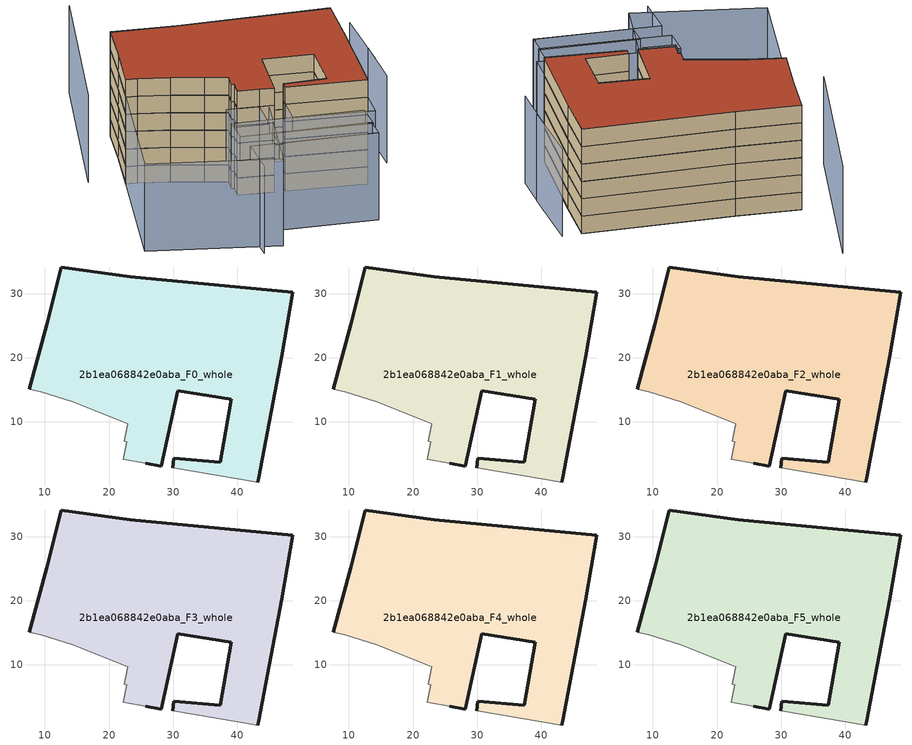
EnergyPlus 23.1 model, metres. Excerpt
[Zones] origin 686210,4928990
2b1ea068842e0aba_F0_whole
 floor ground (EU_floor_Construction): 43.31,1.32 46.91,20.24 48.66,30.2 23.28,32.63 12.51,34.15 10.26,25.17 7.53,15.08 9.32,14.7 14.31,13.16 19.37,11.12 22.94,9.68 22.35,6.99 22.78,6.89 22.18,4.13 25.75,3.55 28.16,3.09 30.69,14.86 39.06,13.53 37.33,3.69 30.12,4.32 29.91,2.85 43.17,0.63 z0
 wall outside (EU_wall_Construction): 7.53,15.08 10.26,25.17 12.51,34.15 23.28,32.63 48.66,30.2 46.91,20.24 43.31,1.32 43.17,0.63 / 29.91,2.85 30.12,4.32 37.33,3.69 39.06,13.53 30.69,14.86 28.16,3.09 25.75,3.55 z0:3
 wall adiabatic (EU_wall_Construction): 43.17,0.63 29.91,2.85 / 25.75,3.55 22.18,4.13 22.78,6.89 22.35,6.99 22.94,9.68 19.37,11.12 14.31,13.16 9.32,14.7 7.53,15.08 z0:3
2b1ea068842e0aba_F1_whole
 floor to 2b1ea068842e0aba_F0_whole (EU_floor_Construction): 43.31,1.32 46.91,20.24 48.66,30.2 23.28,32.63 12.51,34.15 10.26,25.17 7.53,15.08 9.32,14.7 14.31,13.16 19.37,11.12 22.94,9.68 22.35,6.99 22.78,6.89 22.18,4.13 25.75,3.55 28.16,3.09 30.69,14.86 39.06,13.53 37.33,3.69 30.12,4.32 29.91,2.85 43.17,0.63 z3
 wall outside (EU_wall_Construction): 7.53,15.08 10.26,25.17 12.51,34.15 23.28,32.63 48.66,30.2 46.91,20.24 43.31,1.32 43.17,0.63 / 29.91,2.85 30.12,4.32 37.33,3.69 39.06,13.53 30.69,14.86 28.16,3.09 25.75,3.55 z3:6
 wall adiabatic (EU_wall_Construction): 43.17,0.63 29.91,2.85 / 25.75,3.55 22.18,4.13 22.78,6.89 22.35,6.99 22.94,9.68 19.37,11.12 14.31,13.16 9.32,14.7 7.53,15.08 z3:6
2b1ea068842e0aba_F2_whole
 floor to 2b1ea068842e0aba_F1_whole (EU_floor_Construction): 43.31,1.32 46.91,20.24 48.66,30.2 23.28,32.63 12.51,34.15 10.26,25.17 7.53,15.08 9.32,14.7 14.31,13.16 19.37,11.12 22.94,9.68 22.35,6.99 22.78,6.89 22.18,4.13 25.75,3.55 28.16,3.09 30.69,14.86 39.06,13.53 37.33,3.69 30.12,4.32 29.91,2.85 43.17,0.63 z6
 wall outside (EU_wall_Construction): 7.53,15.08 10.26,25.17 12.51,34.15 23.28,32.63 48.66,30.2 46.91,20.24 43.31,1.32 43.17,0.63 / 29.91,2.85 30.12,4.32 37.33,3.69 39.06,13.53 30.69,14.86 28.16,3.09 25.75,3.55 z6:9
 wall adiabatic (EU_wall_Construction): 43.17,0.63 29.91,2.85 / 25.75,3.55 22.18,4.13 22.78,6.89 22.35,6.99 22.94,9.68 19.37,11.12 14.31,13.16 9.32,14.7 7.53,15.08 z6:9
2b1ea068842e0aba_F3_whole
 floor to 2b1ea068842e0aba_F2_whole (EU_floor_Construction): 43.31,1.32 46.91,20.24 48.66,30.2 23.28,32.63 12.51,34.15 10.26,25.17 7.53,15.08 9.32,14.7 14.31,13.16 19.37,11.12 22.94,9.68 22.35,6.99 22.78,6.89 22.18,4.13 25.75,3.55 28.16,3.09 30.69,14.86 39.06,13.53 37.33,3.69 30.12,4.32 29.91,2.85 43.17,0.63 z9
 wall outside (EU_wall_Construction): 7.53,15.08 10.26,25.17 12.51,34.15 23.28,32.63 48.66,30.2 46.91,20.24 43.31,1.32 43.17,0.63 / 29.91,2.85 30.12,4.32 37.33,3.69 39.06,13.53 30.69,14.86 28.16,3.09 25.75,3.55 z9:12
 wall adiabatic (EU_wall_Construction): 43.17,0.63 29.91,2.85 / 25.75,3.55 22.18,4.13 22.78,6.89 22.35,6.99 22.94,9.68 19.37,11.12 14.31,13.16 9.32,14.7 7.53,15.08 z9:12
2b1ea068842e0aba_F4_whole
 floor to 2b1ea068842e0aba_F3_whole (EU_floor_Construction): 43.31,1.32 46.91,20.24 48.66,30.2 23.28,32.63 12.51,34.15 10.26,25.17 7.53,15.08 9.32,14.7 14.31,13.16 19.37,11.12 22.94,9.68 22.35,6.99 22.78,6.89 22.18,4.13 25.75,3.55 28.16,3.09 30.69,14.86 39.06,13.53 37.33,3.69 30.12,4.32 29.91,2.85 43.17,0.63 z12
 wall outside (EU_wall_Construction): 7.53,15.08 10.26,25.17 12.51,34.15 23.28,32.63 48.66,30.2 46.91,20.24 43.31,1.32 43.17,0.63 / 29.91,2.85 30.12,4.32 37.33,3.69 39.06,13.53 30.69,14.86 28.16,3.09 25.75,3.55 z12:15
 wall adiabatic (EU_wall_Construction): 43.17,0.63 29.91,2.85 / 25.75,3.55 22.18,4.13 22.78,6.89 22.35,6.99 22.94,9.68 19.37,11.12 14.31,13.16 9.32,14.7 7.53,15.08 z12:15
2b1ea068842e0aba_F5_whole
 floor to 2b1ea068842e0aba_F4_whole (EU_floor_Construction): 43.31,1.32 46.91,20.24 48.66,30.2 23.28,32.63 12.51,34.15 10.26,25.17 7.53,15.08 9.32,14.7 14.31,13.16 19.37,11.12 22.94,9.68 22.35,6.99 22.78,6.89 22.18,4.13 25.75,3.55 28.16,3.09 30.69,14.86 39.06,13.53 37.33,3.69 30.12,4.32 29.91,2.85 43.17,0.63 z15
 wall outside (EU_wall_Construction): 7.53,15.08 10.26,25.17 12.51,34.15 23.28,32.63 48.66,30.2 46.91,20.24 43.31,1.32 43.17,0.63 / 29.91,2.85 30.12,4.32 37.33,3.69 39.06,13.53 30.69,14.86 28.16,3.09 25.75,3.55 z15:18
 wall adiabatic (EU_wall_Construction): 43.17,0.63 29.91,2.85 / 25.75,3.55 22.18,4.13 22.78,6.89 22.35,6.99 22.94,9.68 19.37,11.12 14.31,13.16 9.32,14.7 7.53,15.08 z15:18
 roof outside (EU_roof_Construction): 48.66,30.2 46.91,20.24 43.31,1.32 43.17,0.63 29.91,2.85 30.12,4.32 37.33,3.69 39.06,13.53 30.69,14.86 28.16,3.09 25.75,3.55 22.18,4.13 22.78,6.89 22.35,6.99 22.94,9.68 19.37,11.12 14.31,13.16 9.32,14.7 7.53,15.08 10.26,25.17 12.51,34.15 23.28,32.63 z18
shading: 17.38,-19.29 18.32,-11.01 / 18.32,-11.01 39.09,-13.36 / 49.25,7.69 50.73,19.22 / 50.31,15.09 51.87,29.92 / 13.11,53.02 2.24,18.05 / 39.43,-13.4 23.04,-11.61 / 23.04,-11.61 23.52,-7.18 / 23.52,-7.18 39.91,-8.97 / 39.91,-8.97 39.43,-13.4 / 18.96,-1.31 40.7,-3.99 / 40.7,-3.99 40.03,-9.47 / 40.03,-9.47 18.28,-6.8 / 18.28,-6.8 18.96,-1.31 / 29.91,2.85 43.17,0.63 / 43.17,0.63 42.26,-4.83 / 42.26,-4.83 28.99,-2.61 / 28.99,-2.61 29.91,2.85 / 25.75,3.56 24.53,-3.8 / 24.53,-3.8 19.19,-2.91 / 19.19,-2.91 20.41,4.44 / 20.41,4.44 25.75,3.56 / -0.01,-11.55 7.56,15.19 / 7.56,15.19 28.91,9.15 / 28.91,9.15 21.35,-17.59 / 21.35,-17.59 -0.01,-11.55 z0:15
[Building]
EU S2 Campaign: North Axis=0; Terrain=City; Solar Distribution=FullExterior
[Site:Location]
Bologna: Latitude=44.5; Longitude=11.25; Time Zone=1; Elevation=37
[SizingPeriod:WeatherFileDays]
AnnualSizingPeriod: Begin Month=1; Begin Day of Month=1; End Month=12; End Day of Month=31; Day of Week for Start Day=Monday; Use Weather File Daylight Saving Period=No; Use Weather File Rain and Snow Indicators=No
[MATERIAL]
EU_InternalMass_Material: Roughness=MediumRough; Thickness=0.1; Conductivity=1; Density=1800; Specific Heat=900; Thermal Absorptance=0.9; Solar Absorptance=0.7; Visible Absorptance=0.7
[MATERIAL:NOMASS] Roughness=MediumRough; Thermal Absorptance=0.9; Solar Absorptance=0.7; Visible Absorptance=0.7
Name | Thermal Resistance
EU_wall_NoMass | 0.905828
EU_roof_NoMass | 0.37593
EU_floor_NoMass | 0.67114
[CONSTRUCTION]
EU_wall_Construction: EU_wall_NoMass
EU_roof_Construction: EU_roof_NoMass
EU_floor_Construction: EU_floor_NoMass
EU_InternalMass_Construction: EU_InternalMass_Material
[ZONE] Type=1; Multiplier=1; Ceiling Height=autocalculate; Volume=2593.25; Floor Area=autocalculate; Part of Total Floor Area=Yes
2b1ea068842e0aba_F0_whole; 2b1ea068842e0aba_F1_whole; 2b1ea068842e0aba_F2_whole; 2b1ea068842e0aba_F3_whole; 2b1ea068842e0aba_F4_whole; 2b1ea068842e0aba_F5_whole
[INTERNALMASS] Construction=EU_InternalMass_Construction; Surface Area=864.416
Name | Zone or ZoneList
2b1ea068842e0aba_F0_whole_EU_InternalMass | 2b1ea068842e0aba_F0_whole
2b1ea068842e0aba_F1_whole_EU_InternalMass | 2b1ea068842e0aba_F1_whole
2b1ea068842e0aba_F2_whole_EU_InternalMass | 2b1ea068842e0aba_F2_whole
2b1ea068842e0aba_F3_whole_EU_InternalMass | 2b1ea068842e0aba_F3_whole
2b1ea068842e0aba_F4_whole_EU_InternalMass | 2b1ea068842e0aba_F4_whole
2b1ea068842e0aba_F5_whole_EU_InternalMass | 2b1ea068842e0aba_F5_whole
[OTHEREQUIPMENT] Fuel Type=Electricity; Design Level Calculation Method=Watts/Area; Power per Zone Floor Area=1; Fraction Latent=0; Fraction Radiant=0; Fraction Lost=0; Carbon Dioxide Generation Rate=0; EndUse Subcategory=EU_Step8_InternalGains
Name | Zone or ZoneList or Space or SpaceList | Schedule
EU_Step8_InternalGain_2b1ea068842e0aba_F0_whole_f000 | 2b1ea068842e0aba_F0_whole | EU_Step8_GainSchedule_2b1ea068842e0aba_F0_whole_f000
EU_Step8_InternalGain_2b1ea068842e0aba_F1_whole_f000 | 2b1ea068842e0aba_F1_whole | EU_Step8_GainSchedule_2b1ea068842e0aba_F1_whole_f000
EU_Step8_InternalGain_2b1ea068842e0aba_F2_whole_f000 | 2b1ea068842e0aba_F2_whole | EU_Step8_GainSchedule_2b1ea068842e0aba_F2_whole_f000
EU_Step8_InternalGain_2b1ea068842e0aba_F3_whole_f000 | 2b1ea068842e0aba_F3_whole | EU_Step8_GainSchedule_2b1ea068842e0aba_F3_whole_f000
EU_Step8_InternalGain_2b1ea068842e0aba_F4_whole_f000 | 2b1ea068842e0aba_F4_whole | EU_Step8_GainSchedule_2b1ea068842e0aba_F4_whole_f000
EU_Step8_InternalGain_2b1ea068842e0aba_F5_whole_f000 | 2b1ea068842e0aba_F5_whole | EU_Step8_GainSchedule_2b1ea068842e0aba_F5_whole_f000
[ZONEVENTILATION:DESIGNFLOWRATE] Schedule=EU_AlwaysOn; Design Flow Rate Calculation Method=AirChanges/Hour; Air Changes per Hour=0.73129; Ventilation Type=Natural; Fan Pressure Rise=0; Fan Total Efficiency=1; Constant Term Coefficient=1; Temperature Term Coefficient=0; Velocity Term Coefficient=0; Velocity Squared Term Coefficient=0; Minimum Indoor Temperature=-100; Maximum Indoor Temperature=100; Delta Temperature=-100; Minimum Outdoor Temperature=-100; Maximum Outdoor Temperature=100; Maximum Wind Speed=40
Name | Zone or ZoneList or Space or SpaceList
EU_ConstantAir_2b1ea068842e0aba_F0_whole | 2b1ea068842e0aba_F0_whole
EU_ConstantAir_2b1ea068842e0aba_F1_whole | 2b1ea068842e0aba_F1_whole
EU_ConstantAir_2b1ea068842e0aba_F2_whole | 2b1ea068842e0aba_F2_whole
EU_ConstantAir_2b1ea068842e0aba_F3_whole | 2b1ea068842e0aba_F3_whole
EU_ConstantAir_2b1ea068842e0aba_F4_whole | 2b1ea068842e0aba_F4_whole
EU_ConstantAir_2b1ea068842e0aba_F5_whole | 2b1ea068842e0aba_F5_whole
[HVACTEMPLATE:THERMOSTAT] Constant Heating Setpoint=20; Constant Cooling Setpoint=50
EU_HeatOnly_2b1ea068842e0aba_F0_whole; EU_HeatOnly_2b1ea068842e0aba_F1_whole; EU_HeatOnly_2b1ea068842e0aba_F2_whole; EU_HeatOnly_2b1ea068842e0aba_F3_whole; EU_HeatOnly_2b1ea068842e0aba_F4_whole; EU_HeatOnly_2b1ea068842e0aba_F5_whole
[HVACTEMPLATE:ZONE:IDEALLOADSAIRSYSTEM] System Availability Schedule=EU_AlwaysOn; Maximum Heating Supply Air Temperature=50; Minimum Cooling Supply Air Temperature=13; Maximum Heating Supply Air Humidity Ratio=0.0156; Minimum Cooling Supply Air Humidity Ratio=0.0077; Heating Limit=NoLimit; Cooling Limit=NoLimit; Heating Availability Schedule=EU_AlwaysOn; Cooling Availability Schedule=EU_CoolingOff; Dehumidification Control Type=ConstantSensibleHeatRatio; Cooling Sensible Heat Ratio=0.7; Dehumidification Setpoint=60; Humidification Control Type=None; Humidification Setpoint=30; Outdoor Air Method=None; Outdoor Air Flow Rate per Person=0.00944; Outdoor Air Flow Rate per Zone Floor Area=0; Outdoor Air Flow Rate per Zone=0; Demand Controlled Ventilation Type=None; Outdoor Air Economizer Type=NoEconomizer; Heat Recovery Type=None; Sensible Heat Recovery Effectiveness=0.7; Latent Heat Recovery Effectiveness=0.65
Name | Template Thermostat
2b1ea068842e0aba_F0_whole | EU_HeatOnly_2b1ea068842e0aba_F0_whole
2b1ea068842e0aba_F1_whole | EU_HeatOnly_2b1ea068842e0aba_F1_whole
2b1ea068842e0aba_F2_whole | EU_HeatOnly_2b1ea068842e0aba_F2_whole
2b1ea068842e0aba_F3_whole | EU_HeatOnly_2b1ea068842e0aba_F3_whole
2b1ea068842e0aba_F4_whole | EU_HeatOnly_2b1ea068842e0aba_F4_whole
2b1ea068842e0aba_F5_whole | EU_HeatOnly_2b1ea068842e0aba_F5_whole
[SIZING:ZONE] Zone Cooling Design Supply Air Temperature Input Method=SupplyAirTemperature; Zone Cooling Design Supply Air Temperature=13; Zone Heating Design Supply Air Temperature Input Method=SupplyAirTemperature; Zone Heating Design Supply Air Temperature=50; Zone Cooling Design Supply Air Humidity Ratio=0.008; Zone Heating Design Supply Air Humidity Ratio=0.008; Cooling Design Air Flow Method=DesignDay; Cooling Design Air Flow Rate=0; Cooling Minimum Air Flow per Zone Floor Area=0.000762; Cooling Minimum Air Flow=0; Cooling Minimum Air Flow Fraction=0.2; Heating Design Air Flow Method=DesignDay; Heating Design Air Flow Rate=0; Heating Maximum Air Flow per Zone Floor Area=0.002032; Heating Maximum Air Flow=0.141576; Heating Maximum Air Flow Fraction=0.3; Account for Dedicated Outdoor Air System=No; Dedicated Outdoor Air System Control Strategy=NeutralSupplyAir; Dedicated Outdoor Air Low Setpoint Temperature for Design=autosize; Dedicated Outdoor Air High Setpoint Temperature for Design=autosize; Zone Load Sizing Method=Sensible Load Only No Latent Load; Zone Latent Cooling Design Supply Air Humidity Ratio Input Method=HumidityRatioDifference; Zone Cooling Design Supply Air Humidity Ratio Difference=0.005; Zone Latent Heating Design Supply Air Humidity Ratio Input Method=HumidityRatioDifference; Zone Humidification Design Supply Air Humidity Ratio Difference=0.005
2b1ea068842e0aba_F0_whole; 2b1ea068842e0aba_F1_whole; 2b1ea068842e0aba_F2_whole; 2b1ea068842e0aba_F3_whole; 2b1ea068842e0aba_F4_whole; 2b1ea068842e0aba_F5_whole
[SCHEDULE:CONSTANT]
Name | Hourly Value
EU_AlwaysOn | 1
EU_CoolingOff | 0
[SCHEDULE:FILE] Column Number=1; Rows to Skip at Top=0; Number of Hours of Data=8760; Column Separator=Comma; Interpolate to Timestep=No; Minutes per Item=60; Adjust Schedule for Daylight Savings=Yes
Name | File
EU_Step8_GainSchedule_2b1ea068842e0aba_F0_whole_f000 | ../../schedules/2b1ea068842e0aba/2b1ea068842e0aba_F0_whole_f000_gain.csv
EU_Step8_GainSchedule_2b1ea068842e0aba_F1_whole_f000 | ../../schedules/2b1ea068842e0aba/2b1ea068842e0aba_F1_whole_f000_gain.csv
EU_Step8_GainSchedule_2b1ea068842e0aba_F2_whole_f000 | ../../schedules/2b1ea068842e0aba/2b1ea068842e0aba_F2_whole_f000_gain.csv
EU_Step8_GainSchedule_2b1ea068842e0aba_F3_whole_f000 | ../../schedules/2b1ea068842e0aba/2b1ea068842e0aba_F3_whole_f000_gain.csv
EU_Step8_GainSchedule_2b1ea068842e0aba_F4_whole_f000 | ../../schedules/2b1ea068842e0aba/2b1ea068842e0aba_F4_whole_f000_gain.csv
EU_Step8_GainSchedule_2b1ea068842e0aba_F5_whole_f000 | ../../schedules/2b1ea068842e0aba/2b1ea068842e0aba_F5_whole_f000_gain.csv
